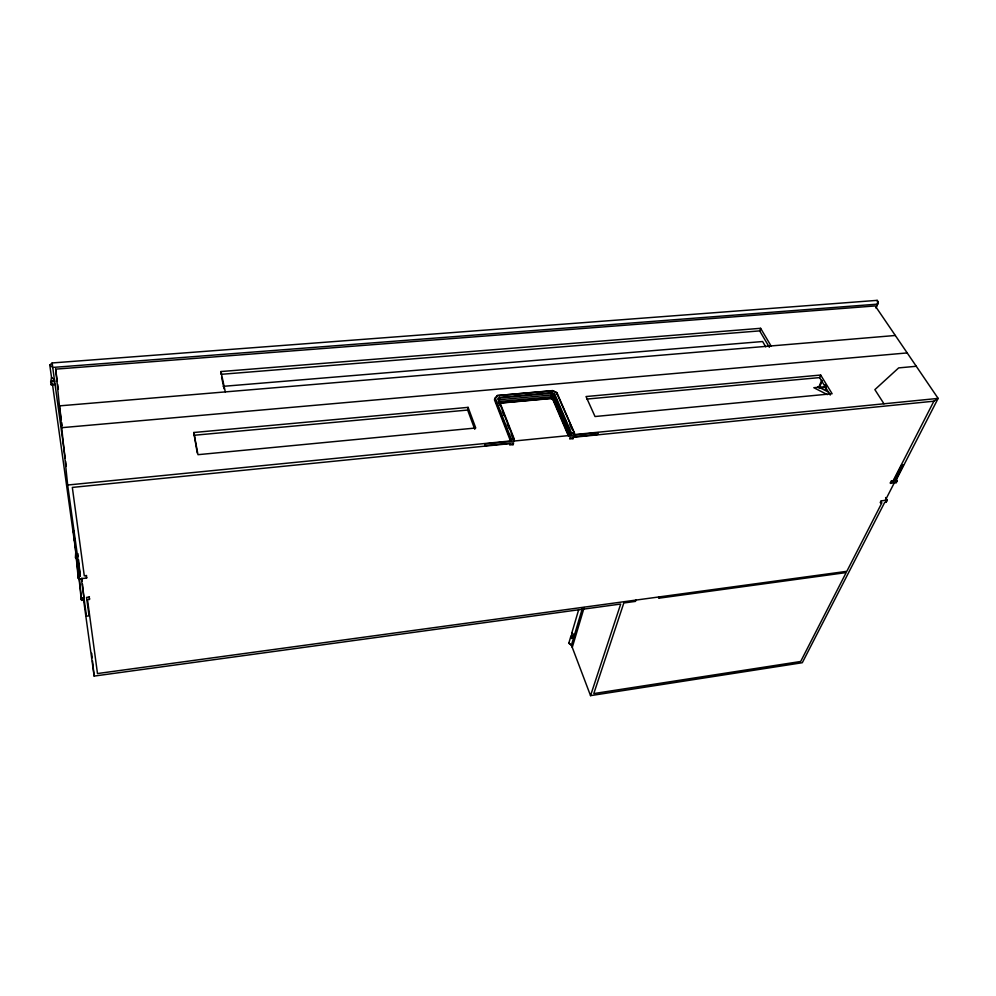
<?xml version="1.0" encoding="UTF-8"?>
<svg xmlns="http://www.w3.org/2000/svg" width="996" height="996" viewBox="0 0 996 996"><rect width="100%" height="100%" fill="white"/><g stroke="black" fill="none" stroke-linecap="round" stroke-linejoin="round"><path stroke-width="1.49" d="M86.59 575.501L84.287 575.85L72.335 487.418L509.927 443.631L509.653 444.963L513.226 444.602L513.587 442.822L484.828 445.698L485.152 443.917L598.347 432.638L597.874 434.405L570.11 437.169L569.675 438.937L573.161 438.589L573.484 437.269L933.875 401.201L938.132 398.4L574.157 434.617L574.493 433.297L556.976 392.76L552.494 390.606L497.203 395.574L494.427 399.732L510.475 440.954L67.666 485.027L55.639 369.143L875.223 305.934L938.132 398.4L895.865 480.657L897.284 480.483L896.139 482.699L894.259 482.923M75.796 551.498L75.397 557.81M474.768 429.301L467.659 410.053L468.108 407.364L193.809 432.501L197.245 453.031M86.801 577.12L86.577 578.041L78.684 578.975L78.236 578.128L73.642 530.831L74.264 535.288M73.343 531.764L73.642 530.831M496.954 396.918L497.203 395.574L552.494 390.818M51.07 384.68L55.017 384.369L51.07 384.68L50.672 381.866L51.518 377.409L49.8 365.071L52.19 362.955L877.177 300.356L878.335 301.9L876.069 308.175M510.475 440.954L511.209 438.9L514.334 439.261L513.961 441.041L511.172 433.92M552.195 391.938L552.494 390.606L556.976 392.76L556.664 394.092M551.037 396.781L553.278 397.852L552.867 399.62L568.479 436.124M553.676 396.084L554.623 393.831L571.443 432.924L570.546 435.414L553.676 396.084L551.448 395.001L499.594 399.707L498.336 401.114L500.004 405.397M886.054 502.283L887.162 500.129L886.054 502.283L884.672 502.445L802.303 662.726L590.541 695.644L571.418 645.171L568.816 643.204L570.982 635.846L571.393 638.386L574.057 638.013L574.567 636.295L574.455 634.975L571.816 632.995L578.726 609.527M896.139 482.699L897.284 480.483M880.215 502.245L881.896 502.793L846.824 571.318L97.484 673.545L87.499 599.667L89.441 599.43L89.652 598.521M554.623 393.831L552.008 392.561L550.639 398.549L498.909 403.268M553.303 399.583L550.701 398.325L553.303 399.583L568.218 434.48M571.816 632.995L571.393 638.386L574.057 638.013M582.287 608.606L571.418 645.171L568.816 643.204M572.264 647.412L584.166 607.535M590.541 695.644L620.695 604.037L94.147 676.085L83.627 600.14L81.684 600.376L81.037 597.986L83.95 597.725L82.506 584.142M635.921 600.09L635.473 601.385L623.832 602.978L593.79 693.577L800.672 661.481L846.164 572.588L658.593 598.235L659.066 596.928M759.687 330.884L760.62 328.307L220.95 371.545L220.988 374.334L759.687 330.884L769.348 347.255M830.253 395.051L819.596 377.596L820.667 375.044L586.022 396.545L595.023 416.527L832.121 393.744L820.667 375.044M821.675 380.31L818.749 387.245L819.198 387.992L824.128 387.531L825.311 384.755M819.198 387.992L822.136 381.057M826.219 386.261L825.497 389.785M875.945 307.328L878.335 301.9M880.501 502.955L881.597 500.814L887.162 500.129L885.593 497.539M885.307 500.353L903.472 464.995L901.567 465.207L892.391 483.147L890.511 483.359L891.644 481.143L893.051 480.981L933.875 401.201M497.651 395.736L494.676 398.388L510.749 439.622L514.334 439.261L498.672 399.321L499.93 397.914L551.846 393.221L554.087 394.304L570.994 433.646L574.493 433.297L556.527 392.76M513.6 438.663L498.05 398.948L499.519 397.304L552.008 392.561M574.567 636.295L571.903 636.681L574.455 634.975M54.419 379.762L54.631 381.555L50.672 381.866L54.419 379.762L51.518 377.409M571.903 636.681L574.281 635.548M81.311 578.664L86.49 616.175L89.042 615.852L86.54 597.413L89.453 596.965M50.672 381.866L53.261 381.095M78.56 559.677L80.315 576.311L78.012 576.51L78.236 578.128M571.443 432.924L573.771 432.7M822.435 386.896L813.819 387.705L827.377 394.615M499.955 402.969L550.701 398.325M916.283 366.279L898.666 367.898L874.874 389.635L883.975 403.791M193.909 435.289L467.659 410.053M586.893 399.06L819.596 377.596M554.075 396.495L499.257 401.488L499.519 397.304M61.715 427.682L907.194 352.92M223.241 386.336L762.612 341.528L765.737 346.845M895.329 335.478L59.449 405.87L61.329 419.615M890.972 481.155L891.644 481.143M880.95 500.814L881.597 500.814M572.339 438.427L573.161 438.589M512.417 444.44L513.226 444.602M817.878 386.685L828.722 392.225M498.05 398.948L498.672 399.321M49.8 365.071L52.726 367.437L65.226 458.309M823.667 386.784L824.128 387.531M760.62 328.307L771.053 345.948M569.936 424.844L571.741 429.027M553.278 397.852L569.513 435.775M890.225 482.637L890.511 483.359M502.245 411.099L503.914 415.382M507.263 423.935L508.944 428.218M495.373 398.288L511.209 438.9M468.108 407.364L475.752 427.994L197.98 454.686L193.809 432.501M220.95 371.545L225.308 391.901M221.61 377.247L224.1 388.876M877.177 300.356L877.85 304.104L52.726 367.437L52.19 362.955M52.39 383.634L75.161 546.879M76.729 558.134L77.153 561.196M78.684 578.975L73.592 531.129M81.348 598.036L81.684 600.376L79.294 578.402M67.666 485.027L80.315 576.311M74.737 539.409L75.298 542.708M73.393 531.49L75.223 544.625M75.708 548.584L76.107 551.46M61.752 422.665L62.163 425.715M65.649 461.385L66.284 466.004M55.639 369.143L57.307 381.468M57.731 384.543L58.353 389.175M86.254 575.626L86.577 578.041M89.13 597.09L89.441 599.43M91.694 653.276L92.18 657.833M92.516 660.871L94.147 676.085M81.859 578.103L82.182 581.129M77.925 553.627L78.248 556.652M76.916 558.134L77.252 561.956M77.887 567.957L78.198 570.957M78.846 576.547L81.249 599.542M74.102 534.815L73.704 534.18L74.102 534.815"/></g></svg>
